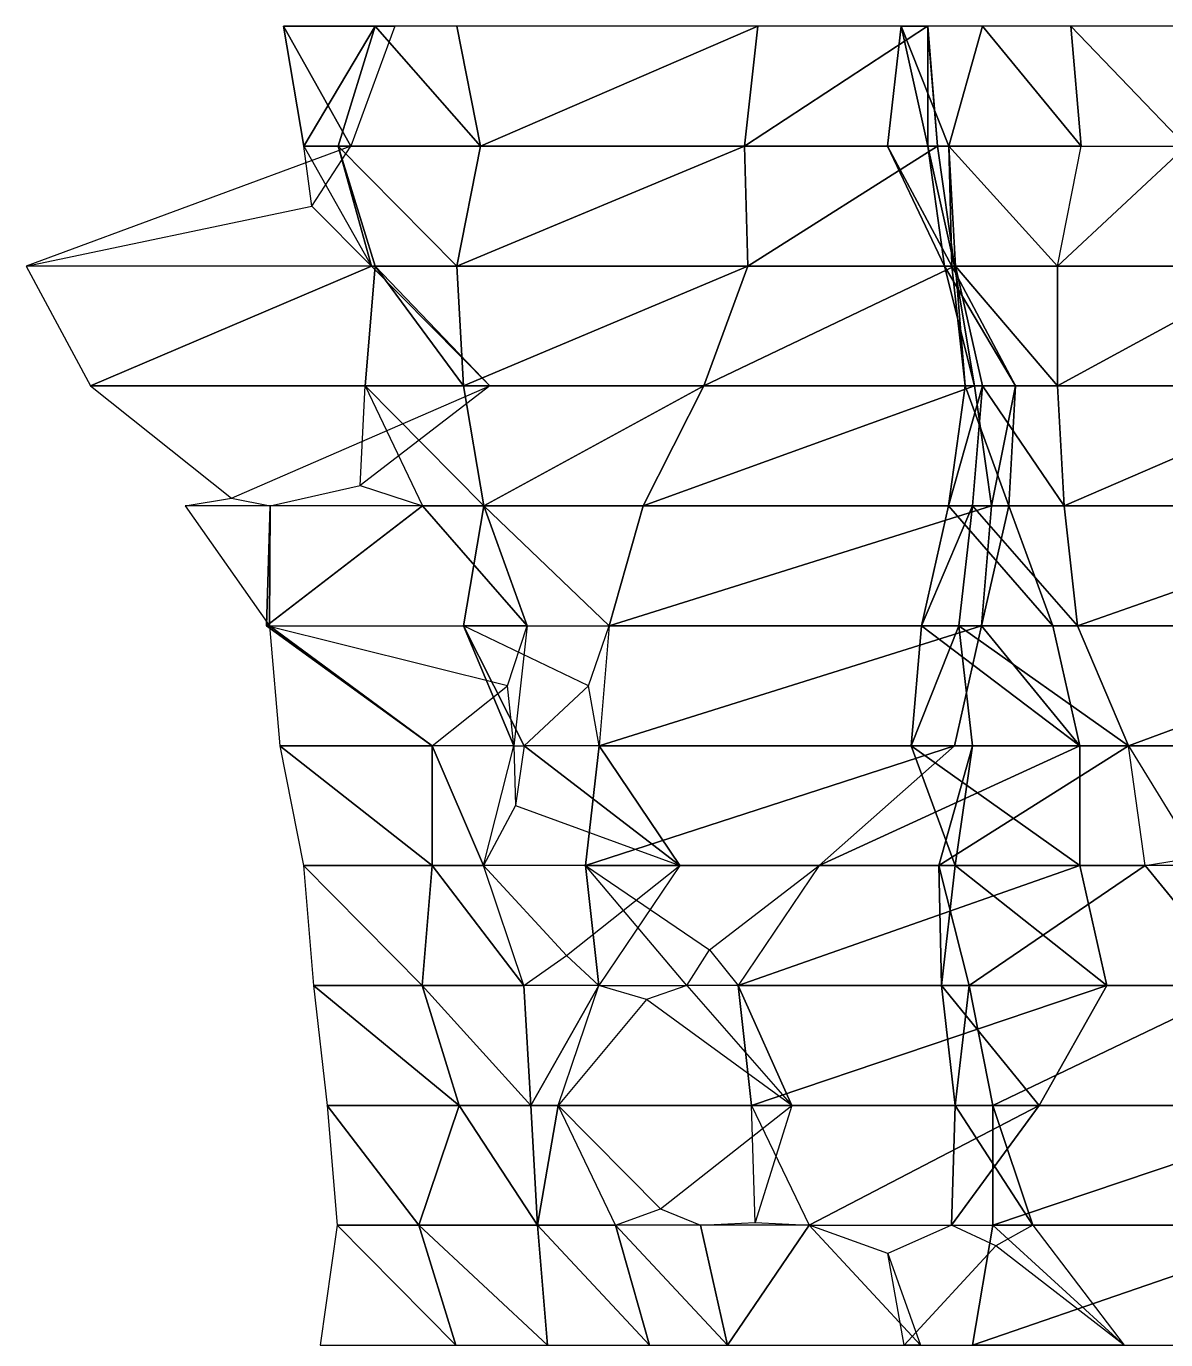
# Model space of a CAD drawing. Header units: metres. Extents: x -317 to 276, y -240 to 234.
# Drawn here: x -308.8 to -251.8, y 168.3 to 234 of the extents above; entities that cross this region are included whole.
import ezdxf

# ---------------------------------------------------------------- set-up
doc = ezdxf.new("R2010")
doc.units = ezdxf.units.M

msp = doc.modelspace()

# ---------------------------------------------------------------- linework, layer by layer
for points in [[(-292.58813, 228, -365.51514), (-294.93704, 228, -382.32977), (-295.9523, 234, -384.18817), (-295.9522, 234.0001, -384.18808)], [(-292.58813, 228, -365.51514), (-295.9523, 234, -384.18817), (-290.38843, 234, -361.48856), (-290.38834, 234.0001, -361.48846)], [(-294.93704, 228, -382.32977), (-291.36365, 234, -388.30365), (-295.9523, 234, -384.18817), (-295.9522, 234.0001, -384.18808)], [(-294.93704, 228, -382.32977), (-293.22495, 228, -391.71075), (-291.36365, 234, -388.30365), (-291.36356, 234.0001, -388.30356)], [(-291.36365, 234, -388.30365), (-293.22495, 228, -391.71075), (-286.09814, 228, -391.1802), (-286.09805, 228.0001, -391.1801)], [(-291.36365, 234, -388.30365), (-286.09814, 228, -391.1802), (-287.28262, 234, -393.34836), (-287.28253, 234.0001, -393.34827)], [(-286.09814, 228, -391.1802), (-272.203, 234, -378.26028), (-287.28262, 234, -393.34836), (-287.28253, 234.0001, -393.34827)], [(-286.09814, 228, -391.1802), (-272.87982, 228, -379.4992), (-272.203, 234, -378.26028), (-272.2029, 234.0001, -378.2602)], [(-272.87982, 228, -379.4992), (-263.2149, 228, -374.32266), (-263.72253, 234, -375.25186), (-263.72244, 234.0001, -375.25177)], [(-272.87982, 228, -379.4992), (-263.72253, 234, -375.25186), (-272.203, 234, -378.26028), (-272.2029, 234.0001, -378.2602)], [(-263.7025, 228, -387.7302), (-265.713, 228, -403.92535), (-265.03616, 234, -402.68643), (-265.03607, 234.0001, -402.68634)], [(-265.03616, 234, -402.68643), (-265.713, 228, -403.92535), (-262.64722, 228, -410.82846), (-262.64713, 228.0001, -410.82837)], [(-263.7025, 228, -387.7302), (-265.03616, 234, -402.68643), (-263.7025, 234, -387.7302), (-263.70242, 234.0001, -387.7301)], [(-265.03616, 234, -402.68643), (-262.64722, 228, -410.82846), (-260.95514, 234, -407.73114), (-260.95505, 234.0001, -407.73105)], [(-263.2149, 228, -374.32266), (-263.7025, 234, -387.7302), (-263.72253, 234, -375.25186), (-263.72244, 234.0001, -375.25177)], [(-263.2149, 228, -374.32266), (-263.7025, 228, -387.7302), (-263.7025, 234, -387.7302), (-263.70242, 234.0001, -387.7301)], [(-260.95514, 234, -407.73114), (-262.64722, 228, -410.82846), (-256.02805, 228, -411.22714), (-256.02795, 228.0001, -411.22705)], [(-260.95514, 234, -407.73114), (-256.02805, 228, -411.22714), (-256.53568, 234, -412.15634), (-256.53558, 234.0001, -412.15625)], [(-256.53568, 234, -412.15634), (-250.76256, 228, -414.1037), (-249.23969, 234, -411.3161), (-249.23958, 234.0001, -411.316)], [(-256.53568, 234, -412.15634), (-256.02805, 228, -411.22714), (-250.76256, 228, -414.1037), (-250.76245, 228.0001, -414.1036)], [(-292.58813, 228, -365.51514), (-308.8322, 222, -395.2497), (-294.53207, 225, -379.4307), (-294.53198, 225.0001, -379.4306)], [(-291.55286, 222, -376.13504), (-294.53207, 225, -379.4307), (-294.93704, 228, -382.32977), (-294.93695, 228.0001, -382.32968)], [(-291.55286, 222, -376.13504), (-293.22495, 228, -391.71075), (-294.93704, 228, -382.32977), (-294.93695, 228.0001, -382.32968)], [(-291.55286, 222, -376.13504), (-291.36365, 222, -388.30365), (-293.22495, 228, -391.71075), (-293.22485, 228.0001, -391.71066)], [(-293.22495, 228, -391.71075), (-287.28262, 222, -393.34836), (-286.09814, 228, -391.1802), (-286.09805, 228.0001, -391.1801)], [(-293.22495, 228, -391.71075), (-291.36365, 222, -388.30365), (-287.28262, 222, -393.34836), (-287.28253, 222.0001, -393.34827)], [(-287.28262, 222, -393.34836), (-272.71063, 222, -379.18948), (-272.87982, 228, -379.4992), (-272.87973, 228.0001, -379.4991)], [(-287.28262, 222, -393.34836), (-272.87982, 228, -379.4992), (-286.09814, 228, -391.1802), (-286.09805, 228.0001, -391.1801)], [(-272.71063, 222, -379.18948), (-263.2149, 228, -374.32266), (-272.87982, 228, -379.4992), (-272.87973, 228.0001, -379.4991)], [(-272.71063, 222, -379.18948), (-262.36887, 222, -372.774), (-263.2149, 228, -374.32266), (-263.2148, 228.0001, -374.32257)], [(-262.85648, 222, -386.18152), (-262.49805, 222, -398.0404), (-265.713, 228, -403.92535), (-265.71292, 228.0001, -403.92526)], [(-262.85648, 222, -386.18152), (-265.713, 228, -403.92535), (-263.7025, 228, -387.7302), (-263.70242, 228.0001, -387.7301)], [(-262.49805, 222, -398.0404), (-262.64722, 228, -410.82846), (-265.713, 228, -403.92535), (-265.71292, 228.0001, -403.92526)], [(-262.36887, 222, -372.774), (-262.85648, 222, -386.18152), (-263.7025, 228, -387.7302), (-263.70242, 228.0001, -387.7301)], [(-262.36887, 222, -372.774), (-263.7025, 228, -387.7302), (-263.2149, 228, -374.32266), (-263.2148, 228.0001, -374.32257)], [(-262.49805, 222, -398.0404), (-262.3088, 222, -410.209), (-262.64722, 228, -410.82846), (-262.64713, 228.0001, -410.82837)], [(-262.64722, 228, -410.82846), (-257.21252, 222, -413.3953), (-256.02805, 228, -411.22714), (-256.02795, 228.0001, -411.22705)], [(-262.64722, 228, -410.82846), (-262.3088, 222, -410.209), (-257.21252, 222, -413.3953), (-257.21243, 222.0001, -413.3952)], [(-250.76256, 228, -414.1037), (-257.21252, 222, -413.3953), (-246.19392, 222, -405.74084), (-246.19382, 222.0001, -405.74075)], [(-305.61725, 216, -389.36472), (-291.55286, 222, -376.13504), (-308.8322, 222, -395.2497), (-308.83212, 222.0001, -395.2496)], [(-305.61725, 216, -389.36472), (-285.63055, 216, -365.2943), (-291.55286, 222, -376.13504), (-291.55276, 222.0001, -376.13495)], [(-285.63055, 216, -365.2943), (-291.87128, 216, -389.23285), (-291.36365, 222, -388.30365), (-291.36356, 222.0001, -388.30356)], [(-291.36365, 222, -388.30365), (-291.87128, 216, -389.23285), (-286.94418, 216, -392.72888), (-286.9441, 216.0001, -392.7288)], [(-285.63055, 216, -365.2943), (-291.36365, 222, -388.30365), (-291.55286, 222, -376.13504), (-291.55276, 222.0001, -376.13495)], [(-291.36365, 222, -388.30365), (-286.94418, 216, -392.72888), (-287.28262, 222, -393.34836), (-287.28253, 222.0001, -393.34827)], [(-286.94418, 216, -392.72888), (-272.71063, 222, -379.18948), (-287.28262, 222, -393.34836), (-287.28253, 222.0001, -393.34827)], [(-286.94418, 216, -392.72888), (-274.91034, 216, -383.21603), (-272.71063, 222, -379.18948), (-272.71054, 222.0001, -379.1894)], [(-274.91034, 216, -383.21603), (-261.3536, 216, -370.9156), (-262.36887, 222, -372.774), (-262.36877, 222.0001, -372.7739)], [(-274.91034, 216, -383.21603), (-262.36887, 222, -372.774), (-272.71063, 222, -379.18948), (-272.71054, 222.0001, -379.1894)], [(-261.3536, 216, -370.9156), (-259.30307, 216, -379.6771), (-262.85648, 222, -386.18152), (-262.85638, 222.0001, -386.18143)], [(-261.3536, 216, -370.9156), (-262.85648, 222, -386.18152), (-262.36887, 222, -372.774), (-262.36877, 222.0001, -372.7739)], [(-259.30307, 216, -379.6771), (-262.49805, 222, -398.0404), (-262.85648, 222, -386.18152), (-262.85638, 222.0001, -386.18143)], [(-259.30307, 216, -379.6771), (-261.8212, 216, -396.80145), (-262.49805, 222, -398.0404), (-262.49796, 222.0001, -398.0403)], [(-261.8212, 216, -396.80145), (-262.3088, 222, -410.209), (-262.49805, 222, -398.0404), (-262.49796, 222.0001, -398.0403)], [(-261.8212, 216, -396.80145), (-260.95514, 216, -407.73114), (-262.3088, 222, -410.209), (-262.30872, 222.0001, -410.20892)], [(-262.3088, 222, -410.209), (-257.21252, 216, -413.3953), (-257.21252, 222, -413.3953), (-257.21243, 222.0001, -413.3952)], [(-262.3088, 222, -410.209), (-260.95514, 216, -407.73114), (-257.21252, 216, -413.3953), (-257.21243, 216.0001, -413.3952)], [(-257.21252, 216, -413.3953), (-242.97894, 216, -399.8559), (-246.19392, 222, -405.74084), (-246.19382, 222.0001, -405.74075)], [(-257.21252, 216, -413.3953), (-246.19392, 222, -405.74084), (-257.21252, 222, -413.3953), (-257.21243, 222.0001, -413.3952)], [(-305.61725, 216, -389.36472), (-298.5523, 210.38708, -382.68994), (-285.63055, 216, -365.2943), (-285.63046, 216.0001, -365.29422)], [(-285.63055, 216, -365.2943), (-292.1186, 211.02438, -383.42807), (-291.87128, 216, -389.23285), (-291.8712, 216.0001, -389.23276)], [(-291.87128, 216, -389.23285), (-285.92896, 210, -390.87048), (-286.94418, 216, -392.72888), (-286.9441, 216.0001, -392.7288)], [(-291.87128, 216, -389.23285), (-288.99472, 210, -383.96738), (-285.92896, 210, -390.87048), (-285.92886, 210.0001, -390.8704)], [(-285.92896, 210, -390.87048), (-274.91034, 216, -383.21603), (-286.94418, 216, -392.72888), (-286.9441, 216.0001, -392.7288)], [(-285.92896, 210, -390.87048), (-277.95612, 210, -388.79126), (-274.91034, 216, -383.21603), (-274.91025, 216.0001, -383.21594)], [(-277.95612, 210, -388.79126), (-260.50757, 210, -369.36688), (-261.3536, 216, -370.9156), (-261.35352, 216.0001, -370.9155)], [(-277.95612, 210, -388.79126), (-261.3536, 216, -370.9156), (-274.91034, 216, -383.21603), (-274.91025, 216.0001, -383.21594)], [(-259.64148, 210, -380.29657), (-262.66724, 210, -398.35013), (-261.8212, 216, -396.80145), (-261.8211, 216.0001, -396.80136)], [(-262.66724, 210, -398.35013), (-261.46277, 210, -408.66034), (-260.95514, 216, -407.73114), (-260.95505, 216.0001, -407.73105)], [(-262.66724, 210, -398.35013), (-260.95514, 216, -407.73114), (-261.8212, 216, -396.80145), (-261.8211, 216.0001, -396.80136)], [(-259.64148, 210, -380.29657), (-261.8212, 216, -396.80145), (-259.30307, 216, -379.6771), (-259.30298, 216.0001, -379.677)], [(-260.95514, 216, -407.73114), (-261.46277, 210, -408.66034), (-256.8741, 210, -412.77582), (-256.87402, 210.0001, -412.77573)], [(-260.50757, 210, -369.36688), (-259.30307, 216, -379.6771), (-261.3536, 216, -370.9156), (-261.35352, 216.0001, -370.9155)], [(-260.95514, 216, -407.73114), (-256.8741, 210, -412.77582), (-257.21252, 216, -413.3953), (-257.21243, 216.0001, -413.3952)], [(-260.50757, 210, -369.36688), (-259.64148, 210, -380.29657), (-259.30307, 216, -379.6771), (-259.30298, 216.0001, -379.677)], [(-256.8741, 210, -412.77582), (-242.97894, 216, -399.8559), (-257.21252, 216, -413.3953), (-257.21243, 216.0001, -413.3952)], [(-256.8741, 210, -412.77582), (-239.08714, 210, -392.732), (-242.97894, 216, -399.8559), (-242.97884, 216.0001, -399.8558)], [(-292.1186, 211.02438, -383.42807), (-288.99472, 210, -383.96738), (-296.62915, 210, -385.4271), (-296.62906, 210.0001, -385.427)], [(-298.5523, 210.38708, -382.68994), (-296.62915, 210, -385.4271), (-300.8794, 210, -380.69214), (-300.8793, 210.0001, -380.69205)], [(-296.64917, 204, -372.94876), (-296.62915, 210, -385.4271), (-300.8794, 210, -380.69214), (-300.8793, 210.0001, -380.69205)], [(-296.64917, 204, -372.94876), (-296.79834, 204, -385.73685), (-296.62915, 210, -385.4271), (-296.62906, 210.0001, -385.427)], [(-296.79834, 204, -385.73685), (-283.74924, 204, -374.36557), (-288.99472, 210, -383.96738), (-288.99463, 210.0001, -383.9673)], [(-296.79834, 204, -385.73685), (-288.99472, 210, -383.96738), (-296.62915, 210, -385.4271), (-296.62906, 210.0001, -385.427)], [(-283.74924, 204, -374.36557), (-285.92896, 210, -390.87048), (-288.99472, 210, -383.96738), (-288.99463, 210.0001, -383.9673)], [(-283.74924, 204, -374.36557), (-286.94418, 204, -392.72888), (-285.92896, 210, -390.87048), (-285.92886, 210.0001, -390.8704)], [(-285.92896, 210, -390.87048), (-286.94418, 204, -392.72888), (-279.6482, 204, -391.8886), (-279.6481, 204.0001, -391.88852)], [(-285.92896, 210, -390.87048), (-279.6482, 204, -391.8886), (-277.95612, 210, -388.79126), (-277.95602, 210.0001, -388.79117)], [(-279.6482, 204, -391.8886), (-261.01517, 204, -370.2961), (-260.50757, 210, -369.36688), (-260.50748, 210.0001, -369.3668)], [(-279.6482, 204, -391.8886), (-260.50757, 210, -369.36688), (-277.95612, 210, -388.79126), (-277.95602, 210.0001, -388.79117)], [(-257.44177, 204, -376.27002), (-264.0209, 204, -400.82803), (-262.66724, 210, -398.35013), (-262.66714, 210.0001, -398.35004)], [(-264.0209, 204, -400.82803), (-262.1396, 204, -409.89926), (-261.46277, 210, -408.66034), (-261.46268, 210.0001, -408.66025)], [(-264.0209, 204, -400.82803), (-261.46277, 210, -408.66034), (-262.66724, 210, -398.35013), (-262.66714, 210.0001, -398.35004)], [(-257.44177, 204, -376.27002), (-262.66724, 210, -398.35013), (-259.64148, 210, -380.29657), (-259.6414, 210.0001, -380.29648)], [(-261.46277, 210, -408.66034), (-262.1396, 204, -409.89926), (-256.19727, 204, -411.5369), (-256.19717, 204.0001, -411.5368)], [(-261.46277, 210, -408.66034), (-256.19727, 204, -411.5369), (-256.8741, 210, -412.77582), (-256.87402, 210.0001, -412.77573)], [(-261.01517, 204, -370.2961), (-257.44177, 204, -376.27002), (-259.64148, 210, -380.29657), (-259.6414, 210.0001, -380.29648)], [(-261.01517, 204, -370.2961), (-259.64148, 210, -380.29657), (-260.50757, 210, -369.36688), (-260.50748, 210.0001, -369.3668)], [(-256.19727, 204, -411.5369), (-239.08714, 210, -392.732), (-256.8741, 210, -412.77582), (-256.87402, 210.0001, -412.77573)], [(-256.19727, 204, -411.5369), (-237.39505, 204, -389.63464), (-239.08714, 210, -392.732), (-239.08704, 210.0001, -392.7319)], [(-288.5071, 198, -370.5598), (-296.79834, 204, -385.73685), (-296.64917, 204, -372.94876), (-296.64908, 204.0001, -372.94867)], [(-288.5071, 198, -370.5598), (-284.73407, 201, -375.2238), (-296.79834, 204, -385.73685), (-296.79825, 204.0001, -385.73676)], [(-288.5071, 198, -370.5598), (-296.64917, 204, -372.94876), (-296.14154, 198, -372.01956), (-296.14145, 198.0001, -372.01947)], [(-284.4261, 198, -375.60452), (-283.89844, 198, -387.15366), (-286.94418, 204, -392.72888), (-286.9441, 204.0001, -392.7288)], [(-284.4261, 198, -375.60452), (-286.94418, 204, -392.72888), (-283.74924, 204, -374.36557), (-283.74915, 204.0001, -374.36548)], [(-283.89844, 198, -387.15366), (-280.6905, 201, -392.00867), (-286.94418, 204, -392.72888), (-286.9441, 204.0001, -392.7288)], [(-283.74924, 204, -374.36557), (-284.4261, 198, -375.60452), (-284.73407, 201, -375.2238), (-284.73398, 201.0001, -375.2237)], [(-279.6482, 204, -391.8886), (-280.15582, 198, -392.81784), (-280.6905, 201, -392.00867), (-280.6904, 201.0001, -392.00858)], [(-280.15582, 198, -392.81784), (-262.36887, 198, -372.774), (-261.01517, 204, -370.2961), (-261.01508, 204.0001, -370.29602)], [(-280.15582, 198, -392.81784), (-261.01517, 204, -370.2961), (-279.6482, 204, -391.8886), (-279.6481, 204.0001, -391.88852)], [(-256.0881, 198, -373.7921), (-264.52853, 198, -401.75723), (-264.0209, 204, -400.82803), (-264.0208, 204.0001, -400.82794)], [(-264.52853, 198, -401.75723), (-261.46277, 198, -408.66034), (-262.1396, 204, -409.89926), (-262.1395, 204.0001, -409.89917)], [(-264.52853, 198, -401.75723), (-262.1396, 204, -409.89926), (-264.0209, 204, -400.82803), (-264.0208, 204.0001, -400.82794)], [(-256.0881, 198, -373.7921), (-264.0209, 204, -400.82803), (-257.44177, 204, -376.27002), (-257.44168, 204.0001, -376.26993)], [(-261.01517, 204, -370.2961), (-262.36887, 198, -372.774), (-256.0881, 198, -373.7921), (-256.088, 198.0001, -373.79202)], [(-262.1396, 204, -409.89926), (-253.65913, 198, -406.89084), (-256.19727, 204, -411.5369), (-256.19717, 204.0001, -411.5368)], [(-262.1396, 204, -409.89926), (-261.46277, 198, -408.66034), (-253.65913, 198, -406.89084), (-253.65903, 198.0001, -406.89075)], [(-261.01517, 204, -370.2961), (-256.0881, 198, -373.7921), (-257.44177, 204, -376.27002), (-257.44168, 204.0001, -376.26993)], [(-253.65913, 198, -406.89084), (-237.39505, 204, -389.63464), (-256.19727, 204, -411.5369), (-256.19717, 204.0001, -411.5368)], [(-253.65913, 198, -406.89084), (-243.82498, 198, -401.40457), (-237.39505, 204, -389.63464), (-237.39494, 204.0001, -389.63455)], [(-296.14154, 198, -372.01956), (-288.5071, 192, -370.5598), (-288.5071, 198, -370.5598), (-288.50702, 198.0001, -370.55972)], [(-296.14154, 198, -372.01956), (-294.95706, 192, -369.8514), (-288.5071, 192, -370.5598), (-288.50702, 192.0001, -370.55972)], [(-288.5071, 198, -370.5598), (-285.94894, 192, -378.39212), (-284.4261, 198, -375.60452), (-284.426, 198.0001, -375.60443)], [(-288.5071, 198, -370.5598), (-288.5071, 192, -370.5598), (-285.94894, 192, -378.39212), (-285.94885, 192.0001, -378.39203)], [(-284.4261, 198, -375.60452), (-284.33972, 195, -377.4944), (-285.94894, 192, -378.39212), (-285.94885, 192.0001, -378.39203)], [(-276.1148, 192, -372.90585), (-283.89844, 198, -387.15366), (-284.33972, 195, -377.4944), (-284.33963, 195.0001, -377.4943)], [(-276.1148, 192, -372.90585), (-280.15582, 198, -392.81784), (-283.89844, 198, -387.15366), (-283.89835, 198.0001, -387.15356)], [(-276.1148, 192, -372.90585), (-280.83264, 192, -394.05676), (-280.15582, 198, -392.81784), (-280.15573, 198.0001, -392.81775)], [(-280.83264, 192, -394.05676), (-269.1372, 192, -385.1634), (-262.36887, 198, -372.774), (-262.36877, 198.0001, -372.7739)], [(-280.83264, 192, -394.05676), (-262.36887, 198, -372.774), (-280.15582, 198, -392.81784), (-280.15573, 198.0001, -392.81775)], [(-269.1372, 192, -385.1634), (-256.0881, 192, -373.7921), (-256.0881, 198, -373.7921), (-256.088, 198.0001, -373.79202)], [(-269.1372, 192, -385.1634), (-256.0881, 198, -373.7921), (-262.36887, 198, -372.774), (-262.36877, 198.0001, -372.7739)], [(-256.0881, 192, -373.7921), (-262.32883, 192, -397.73065), (-264.52853, 198, -401.75723), (-264.52844, 198.0001, -401.75714)], [(-256.0881, 192, -373.7921), (-264.52853, 198, -401.75723), (-256.0881, 198, -373.7921), (-256.088, 198.0001, -373.79202)], [(-262.32883, 192, -397.73065), (-261.46277, 198, -408.66034), (-264.52853, 198, -401.75723), (-264.52844, 198.0001, -401.75714)], [(-262.32883, 192, -397.73065), (-263.15485, 192, -411.7577), (-261.46277, 198, -408.66034), (-261.46268, 198.0001, -408.66025)], [(-263.15485, 192, -411.7577), (-252.81308, 192, -405.3422), (-253.65913, 198, -406.89084), (-253.65903, 198.0001, -406.89075)], [(-263.15485, 192, -411.7577), (-253.65913, 198, -406.89084), (-261.46277, 198, -408.66034), (-261.46268, 198.0001, -408.66025)], [(-253.65913, 198, -406.89084), (-250.23868, 192.41379, -406.88727), (-243.82498, 198, -401.40457), (-243.82487, 198.0001, -401.40448)], [(-294.95706, 192, -369.8514), (-289.01474, 186, -371.489), (-288.5071, 192, -370.5598), (-288.50702, 192.0001, -370.55972)], [(-294.95706, 192, -369.8514), (-294.44943, 186, -368.9222), (-289.01474, 186, -371.489), (-289.01465, 186.0001, -371.48892)], [(-288.5071, 192, -370.5598), (-289.01474, 186, -371.489), (-283.91846, 186, -374.67532), (-283.91837, 186.0001, -374.67523)], [(-288.5071, 192, -370.5598), (-283.91846, 186, -374.67532), (-285.94894, 192, -378.39212), (-285.94885, 192.0001, -378.39203)], [(-285.94894, 192, -378.39212), (-281.79333, 187.5, -377.0428), (-276.1148, 192, -372.90585), (-276.11472, 192.0001, -372.90576)], [(-280.17584, 186, -380.33948), (-275.75638, 186, -384.7647), (-280.83264, 192, -394.05676), (-280.83255, 192.0001, -394.05667)], [(-280.17584, 186, -380.33948), (-280.83264, 192, -394.05676), (-276.1148, 192, -372.90585), (-276.11472, 192.0001, -372.90576)], [(-280.83264, 192, -394.05676), (-274.62772, 187.77777, -388.95618), (-269.1372, 192, -385.1634), (-269.13712, 192.0001, -385.1633)], [(-273.19824, 186, -392.59705), (-254.73444, 186, -371.31424), (-256.0881, 192, -373.7921), (-256.088, 192.0001, -373.79202)], [(-273.19824, 186, -392.59705), (-256.0881, 192, -373.7921), (-269.1372, 192, -385.1634), (-269.13712, 192.0001, -385.1633)], [(-263.00568, 186, -398.9696), (-261.63196, 186, -408.97006), (-263.15485, 192, -411.7577), (-263.15475, 192.0001, -411.7576)], [(-263.00568, 186, -398.9696), (-263.15485, 192, -411.7577), (-262.32883, 192, -397.73065), (-262.32874, 192.0001, -397.73056)], [(-261.63196, 186, -408.97006), (-252.81308, 192, -405.3422), (-263.15485, 192, -411.7577), (-263.15475, 192.0001, -411.7576)], [(-254.73444, 186, -371.31424), (-263.00568, 186, -398.9696), (-262.32883, 192, -397.73065), (-262.32874, 192.0001, -397.73056)], [(-254.73444, 186, -371.31424), (-262.32883, 192, -397.73065), (-256.0881, 192, -373.7921), (-256.088, 192.0001, -373.79202)], [(-261.63196, 186, -408.97006), (-247.90604, 186, -396.35986), (-252.81308, 192, -405.3422), (-252.81297, 192.0001, -405.3421)], [(-250.23868, 192.41379, -406.88727), (-247.88602, 192, -408.8382), (-252.81308, 192, -405.3422), (-252.81297, 192.0001, -405.3421)], [(-247.90604, 186, -396.35986), (-247.88602, 192, -408.8382), (-252.81308, 192, -405.3422), (-252.81297, 192.0001, -405.3421)], [(-281.79333, 187.5, -377.0428), (-280.17584, 186, -380.33948), (-283.91846, 186, -374.67532), (-283.91837, 186.0001, -374.67523)], [(-274.62772, 187.77777, -388.95618), (-273.19824, 186, -392.59705), (-275.75638, 186, -384.7647), (-275.7563, 186.0001, -384.76462)], [(-294.44943, 186, -368.9222), (-287.15344, 180, -368.08194), (-289.01474, 186, -371.489), (-289.01465, 186.0001, -371.48892)], [(-294.44943, 186, -368.9222), (-293.7726, 180, -367.68326), (-287.15344, 180, -368.08194), (-287.15335, 180.0001, -368.08185)], [(-289.01474, 186, -371.489), (-283.58002, 180, -374.05585), (-283.91846, 186, -374.67532), (-283.91837, 186.0001, -374.67523)], [(-289.01474, 186, -371.489), (-287.15344, 180, -368.08194), (-283.58002, 180, -374.05585), (-283.57993, 180.0001, -374.05576)], [(-283.58002, 180, -374.05585), (-280.17584, 186, -380.33948), (-283.91846, 186, -374.67532), (-283.91837, 186.0001, -374.67523)], [(-283.58002, 180, -374.05585), (-282.20633, 180, -384.0563), (-280.17584, 186, -380.33948), (-280.17575, 186.0001, -380.3394)], [(-275.75638, 186, -384.7647), (-277.77917, 185.30234, -382.20996), (-280.17584, 186, -380.33948), (-280.17575, 186.0001, -380.3394)], [(-270.5109, 180, -375.16293), (-273.19824, 186, -392.59705), (-275.75638, 186, -384.7647), (-275.7563, 186.0001, -384.76462)], [(-270.5109, 180, -375.16293), (-272.5214, 180, -391.3581), (-273.19824, 186, -392.59705), (-273.19815, 186.0001, -392.59695)], [(-272.5214, 180, -391.3581), (-254.73444, 186, -371.31424), (-273.19824, 186, -392.59705), (-273.19815, 186.0001, -392.59695)], [(-272.5214, 180, -391.3581), (-258.11862, 180, -377.50894), (-254.73444, 186, -371.31424), (-254.73433, 186.0001, -371.31415)], [(-258.11862, 180, -377.50894), (-262.32883, 180, -397.73065), (-263.00568, 186, -398.9696), (-263.00558, 186.0001, -398.9695)], [(-258.11862, 180, -377.50894), (-263.00568, 186, -398.9696), (-254.73444, 186, -371.31424), (-254.73433, 186.0001, -371.31415)], [(-262.32883, 180, -397.73065), (-261.63196, 186, -408.97006), (-263.00568, 186, -398.9696), (-263.00558, 186.0001, -398.9695)], [(-262.32883, 180, -397.73065), (-260.4475, 180, -406.8019), (-261.63196, 186, -408.97006), (-261.63187, 186.0001, -408.96997)], [(-260.4475, 180, -406.8019), (-247.90604, 186, -396.35986), (-261.63196, 186, -408.97006), (-261.63187, 186.0001, -408.96997)], [(-260.4475, 180, -406.8019), (-242.66055, 180, -386.7581), (-247.90604, 186, -396.35986), (-247.90593, 186.0001, -396.35977)], [(-277.77917, 185.30234, -382.20996), (-282.20633, 180, -384.0563), (-270.5109, 180, -375.16293), (-270.5108, 180.0001, -375.16284)], [(-293.7726, 180, -367.68326), (-289.18393, 174, -371.79877), (-287.15344, 180, -368.08194), (-287.15335, 180.0001, -368.08185)], [(-293.7726, 180, -367.68326), (-293.26498, 174, -366.75406), (-289.18393, 174, -371.79877), (-289.18384, 174.0001, -371.79868)], [(-287.15344, 180, -368.08194), (-289.18393, 174, -371.79877), (-283.2416, 174, -373.43637), (-283.24152, 174.0001, -373.43628)], [(-287.15344, 180, -368.08194), (-283.2416, 174, -373.43637), (-283.58002, 180, -374.05585), (-283.57993, 180.0001, -374.05576)], [(-283.2416, 174, -373.43637), (-282.20633, 180, -384.0563), (-283.58002, 180, -374.05585), (-283.57993, 180.0001, -374.05576)], [(-283.2416, 174, -373.43637), (-279.32977, 174, -378.7908), (-282.20633, 180, -384.0563), (-282.20624, 180.0001, -384.0562)], [(-282.20633, 180, -384.0563), (-277.0893, 174.81818, -380.9471), (-270.5109, 180, -375.16293), (-270.5108, 180.0001, -375.16284)], [(-270.5109, 180, -375.16293), (-272.34296, 174.13635, -384.774), (-272.5214, 180, -391.3581), (-272.5213, 180.0001, -391.358)], [(-269.64484, 174, -386.0926), (-258.11862, 180, -377.50894), (-272.5214, 180, -391.3581), (-272.5213, 180.0001, -391.358)], [(-269.64484, 174, -386.0926), (-262.51807, 174, -385.56207), (-258.11862, 180, -377.50894), (-258.11853, 180.0001, -377.50885)], [(-262.51807, 174, -385.56207), (-258.437, 174, -390.60675), (-262.32883, 180, -397.73065), (-262.32874, 180.0001, -397.73056)], [(-262.51807, 174, -385.56207), (-262.32883, 180, -397.73065), (-258.11862, 180, -377.50894), (-258.11853, 180.0001, -377.50885)], [(-258.437, 174, -390.60675), (-260.4475, 180, -406.8019), (-262.32883, 180, -397.73065), (-262.32874, 180.0001, -397.73056)], [(-258.437, 174, -390.60675), (-260.4475, 174, -406.8019), (-260.4475, 180, -406.8019), (-260.44742, 180.0001, -406.80182)], [(-260.4475, 174, -406.8019), (-244.01422, 174, -389.23596), (-242.66055, 180, -386.7581), (-242.66045, 180.0001, -386.758)], [(-260.4475, 174, -406.8019), (-242.66055, 180, -386.7581), (-260.4475, 180, -406.8019), (-260.44742, 180.0001, -406.80182)], [(-277.0893, 174.81818, -380.9471), (-275.07953, 174, -383.52576), (-279.32977, 174, -378.7908), (-279.32968, 174.0001, -378.7907)], [(-293.26498, 174, -366.75406), (-294.11102, 168, -368.30273), (-287.32263, 168, -368.39166), (-287.32254, 168.0001, -368.39157)], [(-293.26498, 174, -366.75406), (-287.32263, 168, -368.39166), (-289.18393, 174, -371.79877), (-289.18384, 174.0001, -371.79868)], [(-289.18393, 174, -371.79877), (-282.73398, 168, -372.50717), (-283.2416, 174, -373.43637), (-283.24152, 174.0001, -373.43628)], [(-289.18393, 174, -371.79877), (-287.32263, 168, -368.39166), (-282.73398, 168, -372.50717), (-282.7339, 168.0001, -372.50708)], [(-283.2416, 174, -373.43637), (-277.6377, 168, -375.69345), (-279.32977, 174, -378.7908), (-279.32968, 174.0001, -378.7907)], [(-283.2416, 174, -373.43637), (-282.73398, 168, -372.50717), (-277.6377, 168, -375.69345), (-277.6376, 168.0001, -375.69336)], [(-279.32977, 174, -378.7908), (-273.7259, 168, -381.04788), (-275.07953, 174, -383.52576), (-275.07944, 174.0001, -383.52567)], [(-279.32977, 174, -378.7908), (-277.6377, 168, -375.69345), (-273.7259, 168, -381.04788), (-273.7258, 168.0001, -381.0478)], [(-272.34296, 174.13635, -384.774), (-269.64484, 174, -386.0926), (-275.07953, 174, -383.52576), (-275.07944, 174.0001, -383.52567)], [(-269.64484, 174, -386.0926), (-275.07953, 174, -383.52576), (-273.7259, 168, -381.04788), (-273.7258, 168.0001, -381.0478)], [(-269.64484, 174, -386.0926), (-273.7259, 168, -381.04788), (-264.06094, 168, -375.87134), (-264.06085, 168.0001, -375.87125)], [(-262.51807, 174, -385.56207), (-265.70523, 172.59573, -385.13867), (-269.64484, 174, -386.0926), (-269.64474, 174.0001, -386.0925)], [(-258.437, 174, -390.60675), (-260.28976, 172.97562, -387.7407), (-262.51807, 174, -385.56207), (-262.51797, 174.0001, -385.56198)], [(-253.86838, 168, -382.24393), (-261.46277, 168, -408.66034), (-260.4475, 174, -406.8019), (-260.44742, 174.0001, -406.80182)], [(-261.46277, 168, -408.66034), (-242.99896, 168, -387.37753), (-244.01422, 174, -389.23596), (-244.01411, 174.0001, -389.23587)], [(-261.46277, 168, -408.66034), (-244.01422, 174, -389.23596), (-260.4475, 174, -406.8019), (-260.44742, 174.0001, -406.80182)], [(-253.86838, 168, -382.24393), (-260.4475, 174, -406.8019), (-258.437, 174, -390.60675), (-258.43692, 174.0001, -390.60666)], [(-260.28976, 172.97562, -387.7407), (-264.88696, 168, -389.89835), (-253.86838, 168, -382.24393), (-253.86827, 168.0001, -382.24384)], [(-265.70523, 172.59573, -385.13867), (-264.06094, 168, -375.87134), (-264.88696, 168, -389.89835), (-264.88687, 168.0001, -389.89825)]]:
    msp.add_3dface(points)

doc.saveas('drawing.dxf')
